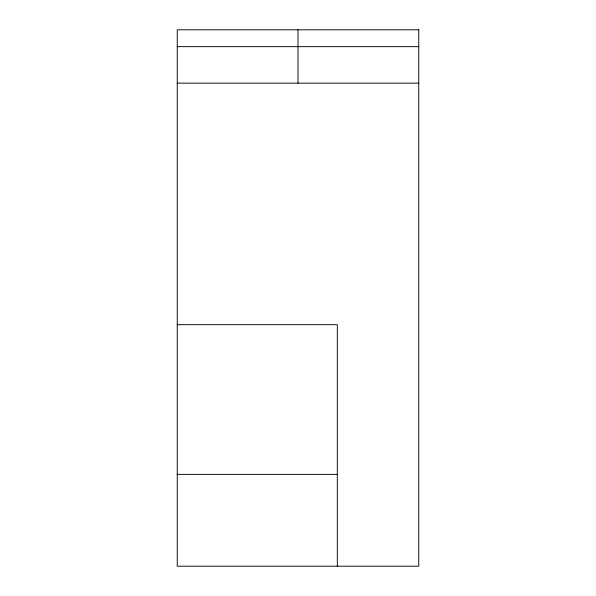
<?xml version="1.0" encoding="UTF-8"?>
<svg xmlns="http://www.w3.org/2000/svg" width="596" height="596" viewBox="0 0 596 596"><rect width="100%" height="100%" fill="white"/><g stroke="black" fill="none" stroke-linecap="round" stroke-linejoin="round"><path stroke-width="0.89" d="M177.243 46.652L418.757 46.652M177.243 83.157L418.757 83.157M177.243 324.678L337.314 324.678L337.314 566.2M177.243 474.364L337.314 474.364M298 29.8L298 83.157M418.757 29.8L177.243 29.8L177.243 566.2L418.757 566.2L418.757 29.8"/></g></svg>
